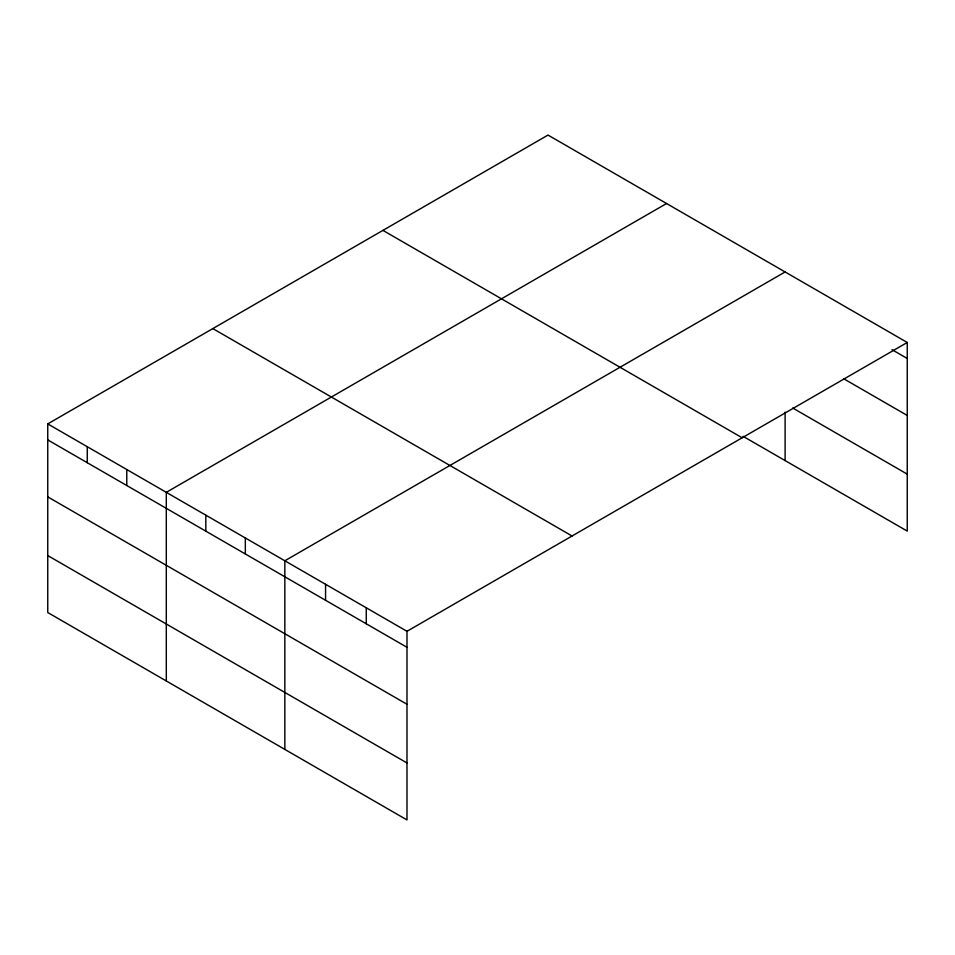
<?xml version="1.0" encoding="UTF-8"?>
<svg xmlns="http://www.w3.org/2000/svg" width="955" height="955" viewBox="0 0 955 955"><rect width="100%" height="100%" fill="white"/><g stroke="black" fill="none" stroke-linecap="round" stroke-linejoin="round"><path stroke-width="1.43" d="M907.25 342.475L406.985 631.303L406.985 819.927L47.75 612.525L47.75 423.901L548.015 135.073L907.25 342.475L907.25 531.099L743.05 436.304M666.566 203.511L166.301 492.338L166.301 680.963M785.106 271.96L284.841 560.788L284.841 749.412M891.982 349.661L907.25 358.483M843.635 378.717L907.25 415.449M792.746 408.024L907.25 474.134M382.931 230.382L742.166 437.784M212.834 328.592L572.069 535.994M47.75 423.901L406.985 631.303M47.75 439.897L406.985 647.299M47.75 496.863L406.985 704.265M47.75 555.559L406.985 762.961M785.106 412.166L785.106 460.585M366.266 607.798L366.266 623.794M325.56 584.293L325.56 600.289M245.328 537.975L245.328 553.972M205.814 515.151L205.814 531.159M126.776 469.526L126.776 485.534M87.263 446.713L87.263 462.709"/></g></svg>
